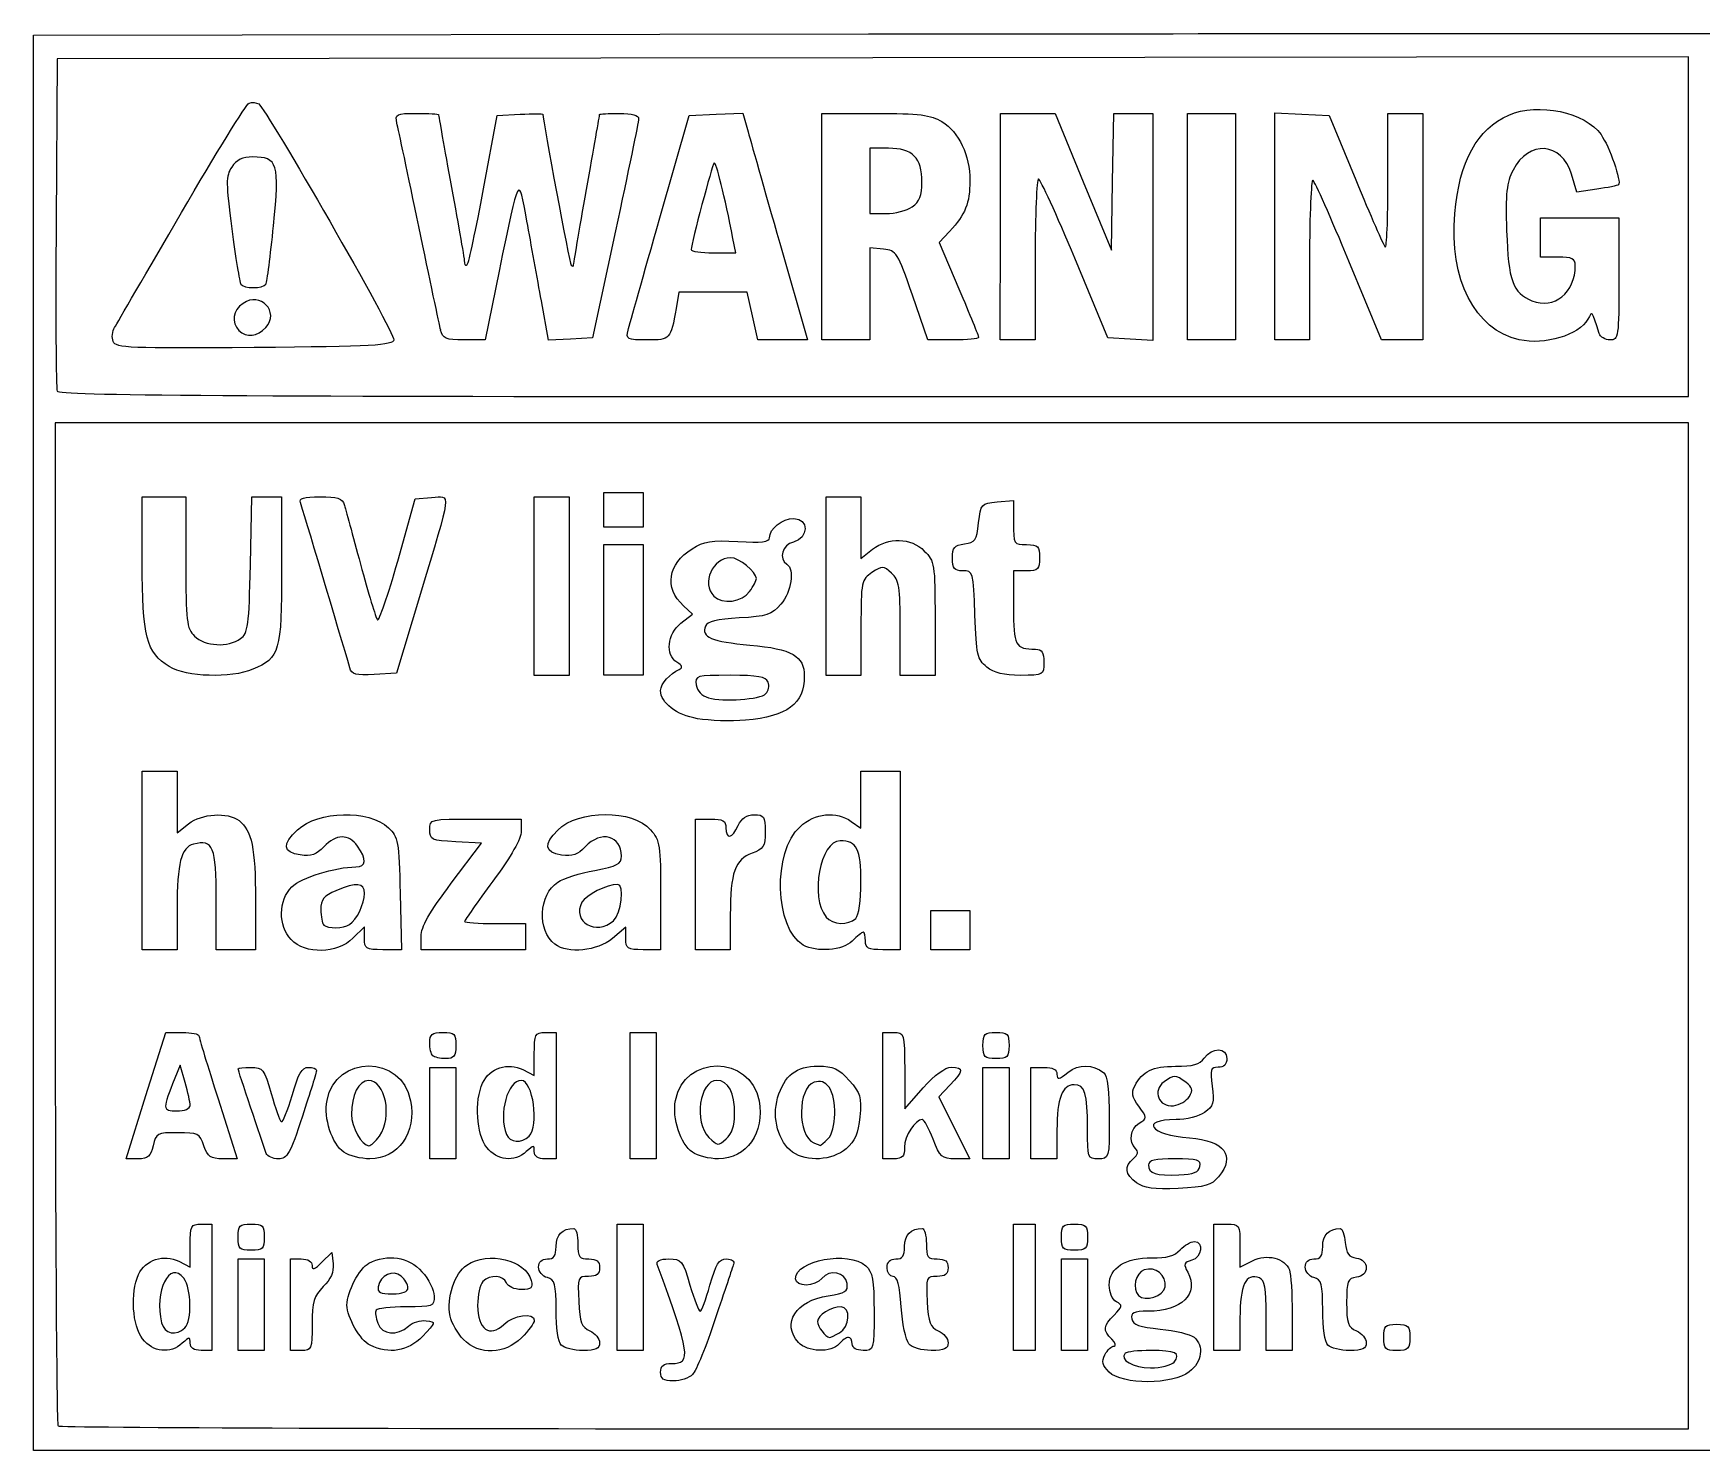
# Model space of a CAD drawing. Extents: x 11.81 to 19.34, y 118.47 to 121.92.
# Drawn here: x 11.813 to 15.882, y 118.467 to 121.923 of the extents above; entities that cross this region are included whole.
import ezdxf

# ---------------------------------------------------------------- set-up
doc = ezdxf.new("R2010")
doc.units = 0
doc.layers.add('Image', color=7, linetype='CONTINUOUS')

msp = doc.modelspace()

# ---------------------------------------------------------------- linework, layer by layer
at = {"layer": 'Image', "color": 7}
for points in [[(17.615572, 121.92126), (19.344285, 121.91846), (19.344285, 120.19253), (19.344285, 118.466599), (15.578825, 118.466599), (11.813367, 118.466599), (11.813367, 120.192529)], [(11.813367, 120.192529), (11.813367, 121.918452), (13.850113, 121.921252)], [(15.849688, 121.451394), (15.849688, 121.865676), (13.860739, 121.862976), (11.871791, 121.860276), (11.868991, 121.461994)], [(12.911362, 121.54383), (12.944752, 121.722293), (13.000432, 121.725493)], [(13.341224, 121.47261), (13.412754, 121.722225), (13.478204, 121.725325), (13.543654, 121.728425), (13.554634, 121.688105)], [(13.735932, 121.451367), (13.735932, 121.727536), (13.866051, 121.727496)], [(14.17143, 121.451367), (14.17143, 121.727536), (14.23826, 121.727536), (14.30509, 121.727536), (14.37369, 121.560927), (14.44229, 121.394317), (14.44519, 121.560927), (14.44809, 121.727536), (14.49562, 121.727536), (14.54315, 121.727536), (14.54315, 121.450812), (14.54315, 121.174088), (14.48836, 121.177288), (14.43357, 121.180488), (14.35292, 121.374212)], [(14.840608, 121.45189), (14.840608, 121.728567), (14.906918, 121.725367), (14.973228, 121.722167), (15.038018, 121.565397)], [(15.116688, 121.561068), (15.116688, 121.727478), (15.159178, 121.727478), (15.201658, 121.727478), (15.201658, 121.451309), (15.201658, 121.17514), (15.151198, 121.175339), (15.100738, 121.175539), (15.021228, 121.367452)], [(13.898919, 121.642567), (13.852769, 121.642567), (13.852769, 121.562897), (13.852769, 121.483227), (13.892899, 121.483227)], [(15.625758, 121.542633), (15.577098, 121.535633), (15.564108, 121.578993)], [(13.232722, 121.440847), (13.176562, 121.180611), (13.123072, 121.177411), (13.069592, 121.174311), (13.052212, 121.270411)], [(13.88618, 121.396283), (13.85278, 121.399583), (13.85278, 121.28738), (13.85278, 121.175177), (13.79436, 121.175177), (13.73594, 121.175177), (13.735932, 121.451367)], [(13.863027, 121.037085), (15.849653, 121.037085), (15.849688, 121.451394)], [(14.047674, 121.439846), (14.022114, 121.412386), (14.070214, 121.299774)], [(14.25631, 121.371682), (14.25631, 121.175177), (14.21382, 121.175177), (14.17134, 121.175177), (14.17143, 121.451367)], [(14.925498, 121.372272), (14.925498, 121.175141), (14.883018, 121.175141), (14.840538, 121.175141), (14.840608, 121.45189)], [(15.531022, 121.377061), (15.488542, 121.377061), (15.488542, 121.424861), (15.488542, 121.472661), (15.584142, 121.472661), (15.679742, 121.472661), (15.679742, 121.3239)], [(13.633424, 121.411443), (13.701234, 121.175106), (13.640604, 121.175106), (13.579974, 121.175106), (13.566904, 121.233526), (13.553834, 121.291946), (13.470804, 121.291946), (13.387774, 121.291946), (13.380774, 121.252116)], [(13.471714, 121.387602), (13.526144, 121.387602), (13.519444, 121.422157)], [(12.949032, 121.342614), (12.914862, 121.175319), (12.863522, 121.175319)], [(14.056284, 121.175178), (13.994254, 121.175178), (13.95691, 121.28408)], [(12.806542, 121.199219), (12.806592, 121.199097)], [(15.849684, 119.746543), (15.849684, 120.973371), (13.85808, 120.973371), (11.866475, 120.973371), (11.866475, 119.753625)], [(12.078917, 120.633123), (12.078917, 120.792793), (12.132027, 120.792793), (12.185137, 120.792793), (12.185137, 120.633465)], [(12.342562, 120.627265), (12.345962, 120.792783), (12.382392, 120.792783), (12.418822, 120.792783), (12.418822, 120.614574)], [(12.70182, 120.63591), (12.74446, 120.787431), (12.78444, 120.790831)], [(13.746556, 120.574997), (13.746556, 120.792746), (13.789036, 120.792746), (13.831526, 120.792746), (13.831526, 120.717626), (13.831526, 120.642506), (13.859516, 120.664516)], [(14.163456, 120.780114), (14.203286, 120.783414), (14.203286, 120.729664)], [(14.235156, 120.612174), (14.203286, 120.612174), (14.203286, 120.523024)], [(12.75484, 120.548483), (12.69876, 120.3626), (12.64464, 120.3594)], [(13.831528, 120.473766), (13.831528, 120.357171), (13.789048, 120.357171), (13.746568, 120.357171), (13.746556, 120.574997)], [(13.392366, 120.484215), (13.420656, 120.506475), (13.398506, 120.527115)], [(14.012098, 120.495776), (14.012098, 120.357209), (13.969618, 120.357209), (13.927128, 120.357209), (13.927128, 120.472367)], [(12.078915, 119.905876), (12.078915, 120.123625), (12.121395, 120.123625), (12.163875, 120.123625), (12.163875, 120.048505), (12.163875, 119.973375), (12.191865, 119.995385)], [(13.807968, 120.000871), (13.831568, 119.984341), (13.831568, 120.053991), (13.831568, 120.123641), (13.879368, 120.123641), (13.927168, 120.123641), (13.927168, 119.905892), (13.927168, 119.688143), (13.884678, 119.688143)], [(12.891495, 120.00682), (13.003025, 120.00682), (13.002939, 119.97761)], [(13.427895, 119.847451), (13.427895, 120.006779), (13.465065, 120.006779)], [(12.832586, 119.85048), (12.906466, 119.94836), (12.843216, 119.95156)], [(12.163882, 119.788404), (12.163882, 119.688187), (12.121392, 119.688187), (12.078912, 119.688187), (12.078915, 119.905876)], [(12.355072, 119.809648), (12.355072, 119.688187), (12.307272, 119.688187), (12.259472, 119.688187), (12.259472, 119.809811)], [(12.70775, 119.824969), (12.71095, 119.688179), (12.6658, 119.688197)], [(13.342904, 119.820286), (13.342904, 119.688104), (13.300414, 119.688104)], [(13.512865, 119.772381), (13.512865, 119.688101), (13.470375, 119.688101), (13.427895, 119.688101), (13.427895, 119.847451)], [(12.62066, 119.716227), (12.62066, 119.744237), (12.59265, 119.716227)], [(12.939309, 119.751876), (13.013659, 119.751876), (13.013659, 119.720006), (13.013659, 119.688136), (12.886197, 119.688136), (12.758734, 119.688136), (12.758716, 119.720361)], [(13.257934, 119.715604), (13.257934, 119.743104), (13.225254, 119.715604)], [(13.865179, 118.519697), (15.849701, 118.519697), (15.849684, 119.746543)], [(12.441932, 119.712827), (12.44191, 119.712711)], [(12.087981, 119.332258), (12.136601, 119.486276), (12.176801, 119.486276)], [(13.06146, 119.486267), (13.08801, 119.486267), (13.08801, 119.332249), (13.08801, 119.178232), (13.06146, 119.178232)], [(13.884629, 119.332237), (13.884629, 119.48629), (13.911179, 119.48629)], [(12.183529, 119.364128), (12.171419, 119.406618), (12.158339, 119.374748)], [(13.00723, 119.395667), (13.03491, 119.381307), (13.03491, 119.433787)], [(14.245773, 119.289757), (14.245773, 119.401288), (14.277643, 119.401288)], [(13.938139, 119.39335), (13.938547, 119.30041), (13.983287, 119.35095)], [(12.068911, 119.178207), (12.039351, 119.178207), (12.087981, 119.332258)], [(12.263941, 119.324259), (12.310521, 119.178207), (12.275421, 119.178207)], [(13.911117, 119.17827), (13.884567, 119.17827), (13.884629, 119.332237)], [(14.048417, 119.35803), (14.021097, 119.32951), (14.059177, 119.25388), (14.097257, 119.17826), (14.061387, 119.17826)], [(14.309513, 119.247907), (14.309513, 119.178167), (14.277643, 119.178167), (14.245773, 119.178167), (14.245773, 119.289757)], [(12.222339, 119.018959), (12.248889, 119.018959), (12.248889, 118.864941), (12.248889, 118.710924), (12.222339, 118.710924)], [(14.691898, 118.864927), (14.691898, 119.018945), (14.723768, 119.018945)], [(12.168109, 118.928339), (12.195789, 118.913999), (12.195789, 118.966479)], [(14.755638, 118.966645), (14.755638, 118.914345), (14.786318, 118.929645)], [(12.440062, 118.822442), (12.440062, 118.933972), (12.466612, 118.933972)], [(12.517062, 118.926032), (12.540962, 118.949932), (12.544262, 118.921812)], [(14.755668, 118.789262), (14.755668, 118.710892), (14.723798, 118.710892), (14.691928, 118.710892), (14.691898, 118.864927)], [(12.466662, 118.710952), (12.440112, 118.710952), (12.440062, 118.822442)], [(14.883138, 118.800312), (14.883138, 118.710892), (14.851268, 118.710892), (14.819398, 118.710892), (14.819398, 118.796202)]]:
    msp.add_lwpolyline(points, dxfattribs=at)
for points in [[(14.62817, 121.451367), (14.62817, 121.727536), (14.68659, 121.727536), (14.74501, 121.727536), (14.74501, 121.451367), (14.74501, 121.175198), (14.68659, 121.175198), (14.62817, 121.175198)], [(13.956629, 121.499757)], [(12.380373, 121.311223)], [(12.380252, 121.205464)], [(13.263684, 121.199006)], [(12.007967, 121.171226)], [(15.436738, 121.175643)], [(13.034889, 120.574997), (13.034889, 120.792746), (13.077379, 120.792746), (13.119859, 120.792746), (13.119859, 120.574997), (13.119859, 120.357248), (13.077379, 120.357248), (13.034889, 120.357248)], [(13.204833, 120.760916), (13.204833, 120.8034), (13.252633, 120.8034), (13.300433, 120.8034), (13.300433, 120.76092), (13.300433, 120.71843), (13.252633, 120.71843), (13.204833, 120.71843)], [(13.204839, 120.516577), (13.204839, 120.675905), (13.252639, 120.675905), (13.300439, 120.675905), (13.300439, 120.516577), (13.300439, 120.357249), (13.252639, 120.357249), (13.204839, 120.357249)], [(13.560071, 120.561475)], [(12.144669, 120.378796)], [(14.138076, 120.377529)], [(12.58503, 120.37534)], [(13.599852, 120.312605)], [(13.433129, 120.251482)], [(14.001477, 119.735915), (14.001477, 119.783715), (14.049277, 119.783715), (14.097077, 119.783715), (14.097077, 119.735915), (14.097077, 119.688115), (14.049277, 119.688115), (14.001477, 119.688115)], [(12.58455, 119.749471)], [(13.227909, 119.758811)], [(13.81879, 119.764586)], [(13.085182, 119.701384)], [(13.690851, 119.699593)], [(13.268561, 119.332238), (13.268561, 119.48629), (13.300431, 119.48629), (13.332301, 119.48629), (13.332301, 119.332273), (13.332301, 119.178256), (13.300431, 119.178256), (13.268561, 119.178256)], [(14.128939, 119.454446)], [(12.779955, 119.289768), (12.779955, 119.401298), (12.811825, 119.401298), (12.843695, 119.401298), (12.843695, 119.289768), (12.843695, 119.178239), (12.811825, 119.178239), (12.779955, 119.178239)], [(12.787021, 119.429676)], [(14.128932, 119.289757), (14.128932, 119.401288), (14.160802, 119.401288), (14.192662, 119.401288), (14.192662, 119.289757), (14.192662, 119.178228), (14.1608, 119.178228), (14.12893, 119.178228)], [(14.63243, 119.330228)], [(12.195659, 119.308358)], [(13.523487, 119.286858)], [(12.657201, 119.233709)], [(12.91884, 119.206222)], [(13.022134, 119.233413)], [(13.751086, 119.22682)], [(12.381344, 119.191522)], [(12.570694, 119.194224)], [(13.420445, 119.194193)], [(13.664738, 119.19424)], [(14.65806, 119.159679)], [(14.503338, 119.119759)], [(13.2367, 118.86493), (13.2367, 119.018948), (13.26857, 119.018948), (13.30044, 119.018948), (13.30044, 118.86493), (13.30044, 118.710913), (13.26857, 118.710913), (13.2367, 118.710913)], [(14.203291, 118.864927), (14.203291, 119.018945), (14.229841, 119.018945), (14.256391, 119.018945), (14.256391, 118.864927), (14.256391, 118.71091), (14.229841, 118.71091), (14.203291, 118.71091)], [(12.312595, 118.987079)], [(14.320132, 118.987079)], [(12.312599, 118.822442), (12.312599, 118.933972), (12.344469, 118.933972), (12.376339, 118.933972), (12.376339, 118.822442), (12.376339, 118.710912), (12.344469, 118.710912), (12.312599, 118.710912)], [(14.320132, 118.822447), (14.320132, 118.933977), (14.352002, 118.933977), (14.383872, 118.933977), (14.383872, 118.822447), (14.383872, 118.710918), (14.352002, 118.710918), (14.320132, 118.710918)], [(12.726859, 118.863625)], [(14.572918, 118.865852)], [(12.182992, 118.766147)], [(13.779094, 118.753768)], [(12.079729, 118.738904)], [(12.634558, 118.723596)], [(12.862355, 118.737578)], [(13.10077, 118.723653)], [(13.679176, 118.730366)], [(13.948297, 118.727008)], [(14.970161, 118.723666)], [(15.106152, 118.742776)], [(14.594908, 118.682672)], [(13.342898, 118.657806)], [(14.436745, 118.658049)]]:
    msp.add_lwpolyline(points, close=True, dxfattribs=at)
for points in [[(13.850113, 121.921252), (14.970324, 121.922752), (16.664781, 121.922752), (17.615572, 121.92126)], [(12.174531, 121.485519), (12.258541, 121.629908), (12.332777, 121.750157), (12.339507, 121.75274)], [(12.339507, 121.75274), (12.346307, 121.75534), (12.356747, 121.75434), (12.362867, 121.75054)], [(12.362867, 121.75054), (12.382477, 121.73823), (12.695474, 121.191831), (12.692398, 121.175286)], [(12.700092, 121.703636), (12.694892, 121.725976), (12.698092, 121.727536), (12.747892, 121.727536)], [(12.747892, 121.727536), (12.777222, 121.727536), (12.801202, 121.726136), (12.801202, 121.724536)], [(12.801202, 121.724536), (12.801202, 121.722836), (12.815532, 121.642976), (12.833072, 121.547024)], [(13.000432, 121.725493), (13.031052, 121.727293), (13.056112, 121.727293), (13.056112, 121.725493)], [(13.056112, 121.725493), (13.056152, 121.707383), (13.120822, 121.361925), (13.124942, 121.357805)], [(13.162302, 121.541703), (13.179822, 121.641023), (13.194152, 121.72347), (13.194162, 121.724931)], [(13.194162, 121.724931), (13.194166, 121.726431), (13.215672, 121.727631), (13.241972, 121.727631)], [(13.241972, 121.727631), (13.273372, 121.727631), (13.289612, 121.723131), (13.289322, 121.714361)], [(13.866051, 121.727496), (13.974615, 121.727464), (14.001587, 121.724096), (14.028884, 121.707506)], [(15.279443, 121.483229), (15.290363, 121.60972), (15.334843, 121.690863), (15.411194, 121.723529)], [(15.411194, 121.723529), (15.483844, 121.754609), (15.597294, 121.730529), (15.636188, 121.675869)], [(12.753282, 121.451367), (12.727062, 121.57697), (12.703132, 121.690492), (12.700092, 121.703636)], [(13.289322, 121.714361), (13.289076, 121.707061), (13.263612, 121.583977), (13.232722, 121.440847)], [(13.554634, 121.688105), (13.560734, 121.665925), (13.596134, 121.541429), (13.633424, 121.411443)], [(14.028884, 121.707506), (14.070724, 121.681996), (14.097074, 121.626236), (14.097074, 121.563248)], [(13.980229, 121.560007), (13.980229, 121.619357), (13.957369, 121.642567), (13.898919, 121.642567)], [(15.564108, 121.578993), (15.540508, 121.657773), (15.459973, 121.663653), (15.421561, 121.589393)], [(15.636188, 121.675869), (15.656478, 121.647319), (15.686688, 121.560602), (15.678778, 121.553563)], [(12.348721, 121.621313), (12.323181, 121.621313), (12.308521, 121.614413), (12.296951, 121.596683)], [(12.398951, 121.453747), (12.414061, 121.606025), (12.409481, 121.621313), (12.348721, 121.621313)], [(13.473604, 121.606838), (13.468604, 121.601838), (13.417894, 121.410875), (13.417484, 121.395602)], [(13.519444, 121.422157), (13.499644, 121.524149), (13.478014, 121.611246), (13.473604, 121.606838)], [(12.296951, 121.596683), (12.282501, 121.574633), (12.282541, 121.558833), (12.297353, 121.445914)], [(13.017092, 121.46464), (12.996312, 121.579527), (12.998092, 121.582706), (12.949032, 121.342614)], [(13.956629, 121.499767), (13.974519, 121.512307), (13.980229, 121.526887), (13.980229, 121.560007)], [(14.097074, 121.563248), (14.097074, 121.508598), (14.086054, 121.481068), (14.047674, 121.439846)], [(14.26431, 121.568062), (14.25991, 121.568131), (14.25631, 121.479752), (14.25631, 121.371682)], [(14.35292, 121.374212), (14.30857, 121.480761), (14.26869, 121.567992), (14.26431, 121.568062)], [(14.933598, 121.564385), (14.929198, 121.567185), (14.925498, 121.480695), (14.925498, 121.372272)], [(15.021228, 121.367452), (14.977498, 121.473004), (14.938068, 121.561624), (14.933598, 121.564385)], [(15.038018, 121.565397), (15.073648, 121.479177), (15.105948, 121.405483), (15.109788, 121.401643)], [(15.109788, 121.401643), (15.113588, 121.397843), (15.116688, 121.469543), (15.116688, 121.561068)], [(15.421561, 121.589393), (15.405791, 121.558923), (15.403041, 121.532513), (15.406051, 121.440801)], [(12.833072, 121.547024), (12.850602, 121.451074), (12.864942, 121.36801), (12.864942, 121.362432)], [(12.871442, 121.358832), (12.875042, 121.362432), (12.893002, 121.445672), (12.911362, 121.54383)], [(13.130442, 121.356705), (13.130446, 121.359105), (13.144782, 121.442385), (13.162302, 121.541703)], [(15.678778, 121.553563), (15.676378, 121.551463), (15.652518, 121.546563), (15.625758, 121.542633)], [(12.011523, 121.205814), (12.017123, 121.215214), (12.090523, 121.341131), (12.174531, 121.485519)], [(13.892899, 121.483227), (13.914969, 121.483227), (13.943649, 121.490727), (13.956629, 121.499757)], [(15.436739, 121.175637), (15.328513, 121.199917), (15.265608, 121.32293), (15.279443, 121.483229)], [(11.868991, 121.461994), (11.867491, 121.242938), (11.868511, 121.057719), (11.871291, 121.050395)], [(12.297353, 121.445914), (12.306453, 121.376544), (12.316283, 121.315926), (12.319183, 121.311218)], [(12.380371, 121.311222), (12.383271, 121.315922), (12.391641, 121.380072), (12.398951, 121.453747)], [(12.806592, 121.199097), (12.803492, 121.212237), (12.779502, 121.325763), (12.753282, 121.451367)], [(13.052212, 121.270411), (13.042612, 121.323271), (13.026852, 121.41067), (13.017092, 121.46464)], [(13.263624, 121.199097), (13.267024, 121.212237), (13.301894, 121.335323), (13.341224, 121.47261)], [(15.406051, 121.440801), (15.410051, 121.32007), (15.420881, 121.290068), (15.467691, 121.270681)], [(13.417484, 121.395602), (13.417368, 121.391202), (13.441764, 121.387602), (13.471714, 121.387602)], [(13.95691, 121.28408), (13.9209, 121.389093), (13.91839, 121.393073), (13.88618, 121.396283)], [(12.864942, 121.362432), (12.864942, 121.356832), (12.867842, 121.355232), (12.871442, 121.358832)], [(13.124942, 121.357805), (13.127942, 121.354805), (13.130442, 121.354205), (13.130442, 121.356705)], [(15.467691, 121.270681), (15.521401, 121.248441), (15.573502, 121.290701), (15.573502, 121.356511)], [(15.573502, 121.356511), (15.573502, 121.373411), (15.565902, 121.377061), (15.531022, 121.377061)], [(15.679742, 121.3239), (15.679742, 121.181509), (15.678852, 121.175193), (15.658162, 121.175193)], [(12.319183, 121.311218), (12.326083, 121.300108), (12.373503, 121.300108), (12.380373, 121.311223)], [(12.380252, 121.205524), (12.414692, 121.243574), (12.367212, 121.294034), (12.324862, 121.264374)], [(14.070214, 121.299774), (14.096674, 121.237844), (14.118314, 121.18447), (14.118314, 121.181178)], [(12.324862, 121.264374), (12.299532, 121.246634), (12.295142, 121.218144), (12.314722, 121.198564)], [(13.380774, 121.252116), (13.367134, 121.175176), (13.367084, 121.175106), (13.310204, 121.175106)], [(15.631612, 121.191133), (15.613832, 121.248033), (15.615522, 121.245913), (15.604142, 121.225653)], [(12.007923, 121.171144), (12.004223, 121.180744), (12.005823, 121.196354), (12.011523, 121.205814)], [(12.314722, 121.198564), (12.333202, 121.180084), (12.359782, 121.182914), (12.380252, 121.205464)], [(12.863522, 121.175319), (12.819032, 121.175319), (12.811432, 121.178519), (12.806542, 121.199219)], [(13.310204, 121.175106), (13.260934, 121.175106), (13.257994, 121.176606), (13.263684, 121.199006)], [(15.604142, 121.225653), (15.582182, 121.186533), (15.498975, 121.161673), (15.436738, 121.175643)], [(15.658162, 121.175193), (15.646292, 121.175193), (15.634342, 121.182393), (15.631612, 121.191133)], [(12.352057, 121.156546), (12.04702, 121.154046), (12.014035, 121.155346), (12.007967, 121.171226)], [(12.692398, 121.175286), (12.689898, 121.161596), (12.642058, 121.158956), (12.352057, 121.156546)], [(14.118314, 121.181178), (14.118314, 121.177878), (14.090394, 121.175178), (14.056284, 121.175178)], [(11.871291, 121.050395), (11.875391, 121.039795), (12.280523, 121.037085), (13.863027, 121.037085)], [(12.46448, 120.778554), (12.46038, 120.789244), (12.47228, 120.792744), (12.51257, 120.792744)], [(12.51257, 120.792744), (12.55443, 120.792744), (12.56726, 120.788644), (12.57144, 120.774154)], [(12.78444, 120.790831), (12.83254, 120.794931), (12.83483, 120.813681), (12.75484, 120.548483)], [(12.585045, 120.375312), (12.561715, 120.456542), (12.468818, 120.767251), (12.46448, 120.778554)], [(12.57144, 120.774154), (12.57434, 120.763934), (12.59227, 120.698204), (12.61119, 120.628103)], [(14.118316, 120.729014), (14.123516, 120.775474), (14.124716, 120.776904), (14.163456, 120.780114)], [(13.60837, 120.692719), (13.60837, 120.714759), (13.63978, 120.739679), (13.66755, 120.739679)], [(13.66755, 120.739679), (13.70494, 120.739679), (13.7043, 120.691629), (13.666809, 120.682209)], [(14.083796, 120.677854), (14.109886, 120.680854), (14.113576, 120.686354), (14.118316, 120.729014)], [(14.203286, 120.729664), (14.203286, 120.677014), (14.20394, 120.675914), (14.235156, 120.675914)], [(13.398506, 120.527115), (13.351536, 120.570875), (13.360306, 120.628638), (13.419566, 120.665979)], [(13.419566, 120.665979), (13.448636, 120.684289), (13.467006, 120.687169), (13.53136, 120.683519)], [(13.53136, 120.683519), (13.58909, 120.680219), (13.60837, 120.682541), (13.60837, 120.692719)], [(13.666809, 120.682209), (13.639789, 120.675409), (13.629709, 120.641229), (13.650869, 120.628149)], [(13.859516, 120.664516), (13.898366, 120.695076), (13.953166, 120.693316), (13.986028, 120.660416)], [(14.054586, 120.643334), (14.054586, 120.669434), (14.059286, 120.675044), (14.083796, 120.677854)], [(14.235156, 120.675914), (14.263476, 120.675914), (14.267026, 120.672314), (14.267026, 120.644044)], [(12.144667, 120.378812), (12.088937, 120.412792), (12.078917, 120.451542), (12.078917, 120.633123)], [(12.185137, 120.633465), (12.185137, 120.488299), (12.187037, 120.472248), (12.206387, 120.452893)], [(12.318542, 120.446693), (12.337142, 120.460283), (12.339492, 120.477913), (12.342562, 120.627265)], [(12.61119, 120.628103), (12.63012, 120.558003), (12.64866, 120.496983), (12.65239, 120.492514)], [(12.65239, 120.492514), (12.65609, 120.488114), (12.67837, 120.552574), (12.70182, 120.63591)], [(13.513631, 120.644085), (13.469941, 120.644085), (13.442181, 120.580945), (13.472511, 120.550615)], [(13.576601, 120.593345), (13.576601, 120.609555), (13.533741, 120.644085), (13.513631, 120.644085)], [(13.650869, 120.628149), (13.670259, 120.616169), (13.661909, 120.560779), (13.636219, 120.530909)], [(13.906158, 120.60654), (13.886518, 120.62432), (13.883478, 120.6244), (13.858358, 120.60794)], [(13.986028, 120.660416), (14.011048, 120.635396), (14.012098, 120.628736), (14.012098, 120.495776)], [(14.080146, 120.612174), (14.058956, 120.612174), (14.054586, 120.617474), (14.054586, 120.643334)], [(14.267026, 120.644044), (14.267026, 120.615724), (14.263426, 120.612174), (14.235156, 120.612174)], [(12.418822, 120.614574), (12.418822, 120.416076), (12.414022, 120.399363), (12.348732, 120.372096)], [(13.560071, 120.561475), (13.569171, 120.574455), (13.576601, 120.588795), (13.576601, 120.593345)], [(13.858358, 120.60794), (13.832368, 120.59091), (13.831528, 120.58673), (13.831528, 120.473766)], [(13.927128, 120.472367), (13.927128, 120.573573), (13.924628, 120.589866), (13.906158, 120.60654)], [(14.109356, 120.505001), (14.105756, 120.610113), (14.105156, 120.612174), (14.080146, 120.612174)], [(13.472511, 120.550615), (13.493631, 120.529495), (13.541861, 120.535465), (13.560071, 120.561475)], [(13.636219, 120.530909), (13.613859, 120.504919), (13.602129, 120.501019), (13.534501, 120.497209)], [(14.138086, 120.377538), (14.115266, 120.395998), (14.112686, 120.407458), (14.109356, 120.505001)], [(14.203286, 120.523024), (14.203286, 120.429414), (14.207686, 120.420979), (14.257266, 120.420979)], [(13.382666, 120.389055), (13.353856, 120.407295), (13.359026, 120.457985), (13.392366, 120.484215)], [(13.452151, 120.477479), (13.441721, 120.450319), (13.466791, 120.439609), (13.560798, 120.431039)], [(13.534501, 120.497209), (13.480551, 120.494209), (13.456321, 120.488409), (13.452151, 120.477479)], [(12.206387, 120.452893), (12.231397, 120.427883), (12.288447, 120.424733), (12.318542, 120.446693)], [(13.560798, 120.431039), (13.664023, 120.421639), (13.693365, 120.404779), (13.693365, 120.354939)], [(14.257266, 120.420979), (14.272826, 120.420979), (14.277636, 120.413379), (14.277636, 120.389109)], [(12.348732, 120.372096), (12.294492, 120.349436), (12.187047, 120.352956), (12.144669, 120.378796)], [(13.387866, 120.371655), (13.397666, 120.375755), (13.396266, 120.380455), (13.382666, 120.389055)], [(14.220396, 120.357239), (14.179886, 120.357239), (14.155816, 120.363239), (14.138076, 120.377529)], [(14.277636, 120.389109), (14.277636, 120.357639), (14.276896, 120.357239), (14.220396, 120.357239)], [(12.64464, 120.3594), (12.6, 120.3568), (12.58956, 120.35957), (12.58503, 120.37534)], [(13.342916, 120.320535), (13.342916, 120.335835), (13.366576, 120.362735), (13.387866, 120.371655)], [(13.512441, 120.357295), (13.429741, 120.357295), (13.426531, 120.356405), (13.429781, 120.333835)], [(13.604881, 120.340645), (13.599781, 120.353865), (13.580771, 120.357295), (13.512441, 120.357295)], [(13.693365, 120.354939), (13.693365, 120.287569), (13.652395, 120.256979), (13.549969, 120.247882)], [(13.599881, 120.312595), (13.606181, 120.318895), (13.608381, 120.331495), (13.604881, 120.340645)], [(13.433206, 120.251455), (13.380936, 120.260555), (13.342916, 120.289615), (13.342916, 120.320535)], [(13.429781, 120.333835), (13.431781, 120.319635), (13.443661, 120.307245), (13.459731, 120.302475)], [(13.459731, 120.302475), (13.495381, 120.291865), (13.585644, 120.298375), (13.599852, 120.312605)], [(13.549969, 120.247882), (13.514919, 120.244782), (13.462339, 120.246382), (13.433129, 120.251482)], [(12.191865, 119.995385), (12.223675, 120.020405), (12.286725, 120.024265), (12.314822, 120.002985)], [(12.457345, 119.980545), (12.507975, 120.027475), (12.631582, 120.030235), (12.6792, 119.985545)], [(13.092102, 119.980004), (13.142102, 120.030004), (13.275878, 120.030404), (13.318654, 119.980658)], [(13.532175, 119.990829), (13.540475, 120.008939), (13.552785, 120.017379), (13.571055, 120.017379)], [(13.571055, 120.017379), (13.595115, 120.017379), (13.597835, 120.013079), (13.597835, 119.975929)], [(13.682986, 119.988191), (13.719746, 120.021661), (13.770876, 120.026851), (13.807968, 120.000871)], [(12.314822, 120.002985), (12.345912, 119.979365), (12.355072, 119.935375), (12.355072, 119.809648)], [(12.464045, 119.919155), (12.421875, 119.925355), (12.419675, 119.945605), (12.457345, 119.980545)], [(12.604185, 119.940695), (12.582755, 119.971295), (12.551295, 119.970695), (12.521955, 119.939195)], [(12.6792, 119.985545), (12.70295, 119.963235), (12.70472, 119.953265), (12.70775, 119.824969)], [(12.779966, 119.98077), (12.779966, 120.00677), (12.780191, 120.00682), (12.891495, 120.00682)], [(12.843216, 119.95156), (12.784016, 119.95446), (12.779966, 119.95636), (12.779966, 119.98077)], [(13.002939, 119.97761), (13.002882, 119.95839), (12.979269, 119.91657), (12.933899, 119.855326)], [(13.101302, 119.919104), (13.059942, 119.925204), (13.056992, 119.944844), (13.092102, 119.980004)], [(13.247352, 119.916244), (13.247352, 119.966754), (13.197052, 119.979824), (13.159212, 119.939144)], [(13.318654, 119.980658), (13.341094, 119.954568), (13.342904, 119.942608), (13.342904, 119.820286)], [(13.465065, 120.006779), (13.495155, 120.006779), (13.502245, 120.002679), (13.502245, 119.985529)], [(13.502245, 119.985529), (13.502245, 119.956189), (13.517635, 119.958919), (13.532175, 119.990829)], [(13.597835, 119.975929), (13.597835, 119.939409), (13.594035, 119.933159), (13.565905, 119.923349)], [(13.690786, 119.699595), (13.620706, 119.740415), (13.615626, 119.926913), (13.682986, 119.988191)], [(12.204042, 119.945583), (12.173522, 119.937583), (12.163882, 119.899843), (12.163882, 119.788404)], [(12.259472, 119.809811), (12.259472, 119.93953), (12.251872, 119.958096), (12.204042, 119.945583)], [(12.521955, 119.939195), (12.503845, 119.919715), (12.490775, 119.915195), (12.464045, 119.919155)], [(12.599985, 119.889945), (12.624965, 119.889945), (12.626535, 119.908775), (12.604185, 119.940695)], [(13.159212, 119.939144), (13.141102, 119.919664), (13.128032, 119.915144), (13.101302, 119.919104)], [(13.78106, 119.953664), (13.73205, 119.953664), (13.7065, 119.816035), (13.74655, 119.767786)], [(13.83153, 119.852755), (13.83153, 119.933845), (13.82163, 119.953664), (13.78106, 119.953664)], [(12.44371, 119.841375), (12.4666, 119.864265), (12.549225, 119.889945), (12.599985, 119.889945)], [(13.182392, 119.881604), (13.237742, 119.891894), (13.247352, 119.897024), (13.247352, 119.916244)], [(13.565905, 119.923349), (13.524305, 119.908849), (13.512865, 119.876289), (13.512865, 119.772381)], [(12.62063, 119.825521), (12.62063, 119.851541), (12.60203, 119.853291), (12.55125, 119.832121)], [(12.758716, 119.720361), (12.758716, 119.743791), (12.778906, 119.779341), (12.832586, 119.85048)], [(12.933899, 119.855326), (12.895969, 119.804136), (12.864949, 119.759926), (12.864949, 119.757076)], [(13.085192, 119.701401), (13.041242, 119.734771), (13.045372, 119.822338), (13.092392, 119.853124)], [(13.092392, 119.853124), (13.106162, 119.862124), (13.146652, 119.874964), (13.182392, 119.881604)], [(13.81878, 119.764595), (13.82638, 119.772195), (13.83153, 119.808265), (13.83153, 119.852755)], [(12.44191, 119.712711), (12.4099, 119.746791), (12.41073, 119.808471), (12.44371, 119.841375)], [(12.55125, 119.832121), (12.52128, 119.819601), (12.51442, 119.811021), (12.51442, 119.786091)], [(12.58452, 119.749371), (12.60186, 119.760941), (12.62063, 119.800531), (12.62063, 119.825521)], [(13.238289, 119.847451), (13.212489, 119.847451), (13.160559, 119.821471), (13.151129, 119.803851)], [(13.227899, 119.758811), (13.247479, 119.776531), (13.255789, 119.847451), (13.238289, 119.847451)], [(12.51442, 119.786091), (12.51442, 119.769241), (12.51762, 119.752261), (12.52152, 119.748371)], [(13.151129, 119.803851), (13.125649, 119.756231), (13.185949, 119.720861), (13.227909, 119.758811)], [(13.74655, 119.767786), (13.76244, 119.748646), (13.80113, 119.746936), (13.81879, 119.764586)], [(11.866475, 119.753625), (11.866475, 119.082765), (11.869675, 118.530691), (11.873575, 118.526797)], [(12.52152, 119.748371), (12.53092, 119.738971), (12.56987, 119.739671), (12.58455, 119.749471)], [(12.864949, 119.757076), (12.864949, 119.754276), (12.898409, 119.751876), (12.939309, 119.751876)], [(13.836898, 119.730643), (13.833998, 119.730643), (13.822028, 119.721043), (13.810348, 119.709393)], [(13.842198, 119.709393), (13.842198, 119.721073), (13.839798, 119.730643), (13.836898, 119.730643)], [(12.59265, 119.716227), (12.55448, 119.678057), (12.476243, 119.676287), (12.441932, 119.712827)], [(12.6658, 119.688197), (12.62411, 119.688215), (12.62066, 119.690297), (12.62066, 119.716227)], [(13.225254, 119.715604), (13.188924, 119.685034), (13.116408, 119.677664), (13.085182, 119.701384)], [(13.300414, 119.688104), (13.261784, 119.688104), (13.257934, 119.690604), (13.257934, 119.715604)], [(13.810348, 119.709393), (13.787118, 119.686163), (13.722958, 119.680923), (13.690851, 119.699593)], [(13.884678, 119.688143), (13.849268, 119.688143), (13.842198, 119.691743), (13.842198, 119.709393)], [(12.176801, 119.486276), (12.198911, 119.486276), (12.217081, 119.482676), (12.217181, 119.478276)], [(12.779941, 119.461526), (12.779941, 119.481986), (12.785541, 119.486316), (12.811811, 119.486316)], [(12.811811, 119.486316), (12.840141, 119.486316), (12.843681, 119.482716), (12.843681, 119.454446)], [(13.03491, 119.433787), (13.03491, 119.482687), (13.03681, 119.486267), (13.06146, 119.486267)], [(13.911179, 119.48629), (13.937449, 119.48629), (13.937739, 119.485312), (13.938139, 119.39335)], [(14.128939, 119.454446), (14.128939, 119.482766), (14.132539, 119.486316), (14.160809, 119.486316)], [(14.160809, 119.486316), (14.189129, 119.486316), (14.192669, 119.482716), (14.192669, 119.454446)], [(12.217181, 119.478276), (12.217281, 119.473876), (12.238321, 119.404586), (12.263941, 119.324259)], [(12.787041, 119.429656), (12.783141, 119.433556), (12.779941, 119.447896), (12.779941, 119.461526)], [(12.843681, 119.454446), (12.843681, 119.428146), (12.839381, 119.422576), (12.818891, 119.422576)], [(14.160809, 119.422576), (14.132479, 119.422576), (14.128939, 119.426176), (14.128939, 119.454446)], [(14.192669, 119.454446), (14.192669, 119.426126), (14.189069, 119.422576), (14.160809, 119.422576)], [(14.668429, 119.423799), (14.687459, 119.450969), (14.723739, 119.450159), (14.723739, 119.422599)], [(12.312584, 119.397981), (12.312584, 119.399881), (12.326674, 119.401281), (12.343904, 119.401281)], [(12.343904, 119.401281), (12.373124, 119.401281), (12.376424, 119.396981), (12.393184, 119.337261)], [(12.444374, 119.333031), (12.459474, 119.385751), (12.468454, 119.401281), (12.483854, 119.401281)], [(12.483854, 119.401281), (12.494814, 119.401281), (12.503784, 119.397881), (12.503784, 119.393881)], [(12.529451, 119.320641), (12.550551, 119.433069), (12.712048, 119.432576), (12.733164, 119.320031)], [(12.818891, 119.422576), (12.805261, 119.422576), (12.790921, 119.425776), (12.787021, 119.429676)], [(12.90891, 119.363087), (12.92535, 119.399177), (12.97119, 119.414367), (13.00723, 119.395667)], [(13.379204, 119.32061), (13.400294, 119.433037), (13.561799, 119.432544), (13.582915, 119.32)], [(13.628337, 119.32656), (13.644867, 119.38173), (13.673397, 119.40418), (13.727027, 119.40418)], [(13.727027, 119.40418), (13.764087, 119.40418), (13.776977, 119.39818), (13.802807, 119.36935)], [(13.983287, 119.35095), (14.011807, 119.38317), (14.036687, 119.40146), (14.051917, 119.40141)], [(14.051917, 119.40141), (14.082687, 119.401298), (14.082027, 119.39301), (14.048417, 119.35803)], [(14.277643, 119.401288), (14.299543, 119.401288), (14.309513, 119.395988), (14.309513, 119.384578)], [(14.336193, 119.388878), (14.362863, 119.409858), (14.396063, 119.409468), (14.423693, 119.387778)], [(14.499029, 119.355789), (14.518759, 119.392649), (14.541869, 119.403779), (14.598689, 119.403779)], [(14.598689, 119.403779), (14.641229, 119.403779), (14.657719, 119.408479), (14.668429, 119.423799)], [(14.702699, 119.401349), (14.683969, 119.401349), (14.682359, 119.396249), (14.688009, 119.355019)], [(14.723739, 119.422599), (14.723739, 119.408509), (14.716639, 119.401349), (14.702699, 119.401349)], [(12.158339, 119.374748), (12.127499, 119.299618), (12.127779, 119.295078), (12.163139, 119.295078)], [(12.195689, 119.308358), (12.195657, 119.315658), (12.190189, 119.340748), (12.183529, 119.364128)], [(12.381354, 119.191518), (12.370994, 119.219458), (12.312584, 119.394825), (12.312584, 119.397981)], [(12.503784, 119.393881), (12.503784, 119.389781), (12.488424, 119.339611), (12.469664, 119.282351)], [(12.630621, 119.369439), (12.607241, 119.369439), (12.588771, 119.332669), (12.588771, 119.286139)], [(12.657201, 119.233718), (12.689701, 119.280118), (12.672201, 119.369439), (12.630621, 119.369439)], [(12.91881, 119.206218), (12.89384, 119.237958), (12.88873, 119.318849), (12.90891, 119.363087)], [(13.003404, 119.369417), (12.969724, 119.369417), (12.947394, 119.288537), (12.966974, 119.237513)], [(13.022134, 119.233458), (13.047224, 119.258548), (13.031934, 119.369417), (13.003404, 119.369417)], [(13.480367, 119.369417), (13.437807, 119.369417), (13.423357, 119.267732), (13.460627, 119.230468)], [(13.523487, 119.286787), (13.523487, 119.339027), (13.507627, 119.369417), (13.480367, 119.369417)], [(13.717377, 119.364972), (13.676487, 119.351992), (13.675887, 119.233663), (13.716636, 119.21736)], [(13.753697, 119.352752), (13.744097, 119.365892), (13.732547, 119.369772), (13.717377, 119.364972)], [(13.802807, 119.36935), (13.830657, 119.33818), (13.833387, 119.32888), (13.828777, 119.28089)], [(14.309513, 119.384578), (14.309513, 119.370518), (14.313813, 119.371208), (14.336193, 119.388878)], [(14.423693, 119.387778), (14.432593, 119.380778), (14.436973, 119.344848), (14.436973, 119.277781)], [(14.57049, 119.365978), (14.54129, 119.344628), (14.55757, 119.303428), (14.59351, 119.307748)], [(14.6235, 119.364778), (14.5982, 119.383568), (14.59463, 119.383658), (14.57049, 119.365978)], [(14.6324, 119.330258), (14.6417, 119.345598), (14.64, 119.352558), (14.6235, 119.364778)], [(12.393184, 119.337261), (12.403084, 119.302051), (12.414224, 119.271341), (12.417984, 119.269011)], [(12.417984, 119.269011), (12.421684, 119.266711), (12.433624, 119.295501), (12.444374, 119.333031)], [(12.570691, 119.194218), (12.541221, 119.214858), (12.521141, 119.276398), (12.529451, 119.320641)], [(12.733164, 119.320031), (12.747824, 119.241891), (12.703354, 119.178264), (12.634094, 119.178264)], [(13.420444, 119.194187), (13.390974, 119.214827), (13.370904, 119.276357), (13.379204, 119.32061)], [(13.582915, 119.32), (13.597565, 119.24186), (13.553105, 119.178233), (13.483845, 119.178233)], [(13.664747, 119.194187), (13.630447, 119.218207), (13.613907, 119.278377), (13.628337, 119.32656)], [(13.751097, 119.226777), (13.771667, 119.247347), (13.773297, 119.325957), (13.753697, 119.352752)], [(14.351243, 119.358739), (14.321913, 119.358739), (14.309513, 119.325829), (14.309513, 119.247907)], [(14.383873, 119.251651), (14.383873, 119.338621), (14.377773, 119.358739), (14.351243, 119.358739)], [(14.509159, 119.306349), (14.492659, 119.328659), (14.490399, 119.339669), (14.499029, 119.355789)], [(14.59351, 119.307748), (14.60848, 119.309548), (14.626, 119.319668), (14.63243, 119.330228)], [(14.688009, 119.355019), (14.693509, 119.314629), (14.691209, 119.306469), (14.669509, 119.291289)], [(12.163139, 119.295078), (12.182149, 119.295078), (12.195699, 119.300578), (12.195659, 119.308358)], [(12.469664, 119.282351), (12.439514, 119.190361), (12.432674, 119.178242), (12.410904, 119.178242)], [(12.588771, 119.286139), (12.588771, 119.256399), (12.614641, 119.210109), (12.631251, 119.210109)], [(13.503107, 119.226868), (13.516587, 119.239058), (13.523487, 119.259388), (13.523487, 119.286858)], [(13.828777, 119.28089), (13.824777, 119.23967), (13.817037, 119.2216), (13.795107, 119.20274)], [(14.510259, 119.265049), (14.529999, 119.277379), (14.529989, 119.278249), (14.509159, 119.306349)], [(14.669509, 119.291289), (14.655839, 119.281689), (14.624499, 119.273879), (14.599849, 119.273879)], [(12.165291, 119.241947), (12.115241, 119.241947), (12.112101, 119.240247), (12.105471, 119.210077)], [(12.229221, 119.210077), (12.218891, 119.239727), (12.214431, 119.241947), (12.165291, 119.241947)], [(12.966974, 119.237513), (12.974674, 119.217633), (13.004134, 119.215463), (13.022134, 119.233413)], [(13.980917, 119.27386), (13.963567, 119.27386), (13.937667, 119.2336), (13.937667, 119.20664)], [(14.007267, 119.22606), (13.997227, 119.25235), (13.985367, 119.27386), (13.980917, 119.27386)], [(14.410423, 119.178171), (14.384653, 119.178171), (14.383873, 119.180371), (14.383873, 119.251651)], [(14.436973, 119.277781), (14.436973, 119.178611), (14.436857, 119.178171), (14.410423, 119.178171)], [(14.501159, 119.203319), (14.483709, 119.220769), (14.488209, 119.251279), (14.510259, 119.265049)], [(14.599849, 119.273879), (14.509439, 119.273879), (14.536469, 119.236629), (14.632389, 119.229029)], [(12.105471, 119.210077), (12.099771, 119.183977), (12.093121, 119.178207), (12.068911, 119.178207)], [(12.275421, 119.178207), (12.245971, 119.178207), (12.238531, 119.183407), (12.229221, 119.210077)], [(12.631251, 119.210109), (12.636451, 119.210109), (12.648111, 119.220729), (12.657201, 119.233709)], [(13.01549, 119.195812), (12.98621, 119.169312), (12.94433, 119.173832), (12.91884, 119.206222)], [(13.03491, 119.195812), (13.03491, 119.212162), (13.03361, 119.212162), (13.01549, 119.195812)], [(13.460627, 119.230468), (13.481687, 119.209408), (13.483697, 119.209228), (13.503107, 119.226868)], [(13.795107, 119.20274), (13.761667, 119.17398), (13.699417, 119.16989), (13.664738, 119.19424)], [(13.716636, 119.21736), (13.724336, 119.21436), (13.731446, 119.21136), (13.732496, 119.21096)], [(13.732496, 119.21096), (13.733596, 119.210481), (13.741896, 119.21766), (13.751086, 119.22682)], [(13.937667, 119.20664), (13.937667, 119.18345), (13.932767, 119.17827), (13.911117, 119.17827)], [(14.061387, 119.17826), (14.028667, 119.17826), (14.023917, 119.18246), (14.007267, 119.22606)], [(14.495859, 119.178649), (14.507219, 119.188049), (14.508849, 119.195639), (14.501159, 119.203319)], [(14.632389, 119.229029), (14.718769, 119.222129), (14.74569, 119.186499), (14.703649, 119.134579)], [(12.410904, 119.178242), (12.397364, 119.178242), (12.384064, 119.184242), (12.381344, 119.191522)], [(12.634094, 119.178264), (12.611764, 119.178264), (12.583224, 119.185464), (12.570694, 119.194224)], [(13.06146, 119.178232), (13.04383, 119.178232), (13.03491, 119.184132), (13.03491, 119.195812)], [(13.483845, 119.178233), (13.461515, 119.178233), (13.432975, 119.185433), (13.420445, 119.194193)], [(14.503359, 119.119759), (14.475429, 119.139899), (14.472909, 119.159619), (14.495859, 119.178649)], [(14.59708, 119.178269), (14.5485, 119.178269), (14.53257, 119.174569), (14.53257, 119.163219)], [(14.53257, 119.163219), (14.53257, 119.142559), (14.55085, 119.136599), (14.60683, 119.139029)], [(14.65806, 119.159679), (14.66106, 119.175729), (14.65286, 119.178269), (14.59708, 119.178269)], [(14.60683, 119.139029), (14.64282, 119.140629), (14.6554, 119.145729), (14.65806, 119.159679)], [(14.605399, 119.106149), (14.545859, 119.103349), (14.521539, 119.106629), (14.503338, 119.119759)], [(14.703649, 119.134579), (14.686509, 119.113419), (14.672059, 119.109229), (14.605399, 119.106149)], [(12.195789, 118.966479), (12.195789, 119.015379), (12.197689, 119.018959), (12.222339, 119.018959)], [(12.312595, 118.987079), (12.312595, 119.015399), (12.316195, 119.018949), (12.344465, 119.018949)], [(12.344465, 119.018949), (12.372785, 119.018949), (12.376335, 119.015349), (12.376335, 118.987079)], [(13.08799, 118.964703), (13.08799, 118.992833), (13.10339, 119.008323), (13.13135, 119.008323)], [(13.13135, 119.008323), (13.13665, 119.008323), (13.14115, 118.991583), (13.14115, 118.971153)], [(13.937767, 118.964718), (13.937767, 118.992848), (13.953167, 119.008338), (13.981127, 119.008338)], [(13.981127, 119.008338), (13.986427, 119.008338), (13.990927, 118.991598), (13.990927, 118.971158)], [(14.320132, 118.987079), (14.320132, 119.015399), (14.323732, 119.018949), (14.352002, 119.018949)], [(14.352002, 119.018949), (14.380322, 119.018949), (14.383872, 119.015349), (14.383872, 118.987079)], [(14.723768, 119.018945), (14.754868, 119.018945), (14.755638, 119.017745), (14.755638, 118.966645)], [(14.957441, 118.964696), (14.957441, 118.992576), (14.972841, 119.008316), (15.000121, 119.008316)], [(15.000121, 119.008316), (15.005121, 119.008316), (15.010701, 118.992786), (15.012521, 118.973796)], [(12.344465, 118.955209), (12.316145, 118.955209), (12.312595, 118.958809), (12.312595, 118.987079)], [(12.376335, 118.987079), (12.376335, 118.958759), (12.372735, 118.955209), (12.344465, 118.955209)], [(12.870529, 118.919198), (12.922919, 118.953528), (13.014069, 118.931608), (13.027162, 118.881548)], [(13.06674, 118.933973), (13.08308, 118.933973), (13.08799, 118.941073), (13.08799, 118.964703)], [(13.14115, 118.971153), (13.14115, 118.938583), (13.14445, 118.933973), (13.1677, 118.933973)], [(13.672194, 118.885951), (13.672194, 118.930901), (13.80169, 118.954671), (13.842986, 118.917291)], [(13.916517, 118.933988), (13.932867, 118.933988), (13.937767, 118.941088), (13.937767, 118.964718)], [(13.990927, 118.971158), (13.990927, 118.938588), (13.994227, 118.933988), (14.017477, 118.933988)], [(14.352002, 118.955209), (14.323682, 118.955209), (14.320132, 118.958809), (14.320132, 118.987079)], [(14.383872, 118.987079), (14.383872, 118.958759), (14.380272, 118.955209), (14.352002, 118.955209)], [(14.5412, 118.936532), (14.57725, 118.935965), (14.5962, 118.941332), (14.60997, 118.956102)], [(14.60997, 118.956102), (14.62042, 118.967292), (14.63596, 118.976452), (14.64449, 118.976452)], [(14.64449, 118.976452), (14.66855, 118.976452), (14.66296, 118.937212), (14.63799, 118.930672)], [(14.936191, 118.933966), (14.952531, 118.933966), (14.957441, 118.941066), (14.957441, 118.964696)], [(15.012521, 118.973796), (15.015021, 118.947336), (15.021421, 118.938486), (15.039741, 118.935886)], [(12.069789, 118.895759), (12.086229, 118.931849), (12.132069, 118.947039), (12.168109, 118.928339)], [(12.180412, 118.886805), (12.146142, 118.932955), (12.106982, 118.854665), (12.126152, 118.778317)], [(12.466612, 118.933972), (12.483132, 118.933972), (12.493162, 118.927872), (12.493162, 118.918032)], [(12.493162, 118.918032), (12.493162, 118.906232), (12.499362, 118.908332), (12.517062, 118.926032)], [(12.544262, 118.921812), (12.546362, 118.902812), (12.538762, 118.884872), (12.520362, 118.866532)], [(12.578149, 118.821732), (12.578149, 118.853972), (12.608079, 118.910942), (12.631649, 118.923556)], [(12.631649, 118.923556), (12.676379, 118.947496), (12.728679, 118.939186), (12.761019, 118.903006)], [(12.829569, 118.794793), (12.820769, 118.838953), (12.840729, 118.899673), (12.870529, 118.919198)], [(13.04549, 118.913963), (13.04549, 118.926893), (13.05309, 118.933973), (13.06674, 118.933973)], [(13.06674, 118.888403), (13.05499, 118.891503), (13.04549, 118.902883), (13.04549, 118.913963)], [(13.19425, 118.912723), (13.19425, 118.897033), (13.18715, 118.891473), (13.16717, 118.891473)], [(13.1677, 118.933973), (13.18718, 118.933973), (13.19425, 118.928273), (13.19425, 118.912723)], [(13.334878, 118.920697), (13.331678, 118.929497), (13.341078, 118.933977), (13.362888, 118.933977)], [(13.369808, 118.67905), (13.418328, 118.67905), (13.415108, 118.70135), (13.334878, 118.920697)], [(13.362888, 118.933977), (13.393898, 118.933977), (13.396808, 118.930377), (13.414478, 118.870267)], [(13.463368, 118.870247), (13.477848, 118.922317), (13.485178, 118.933977), (13.503418, 118.933977)], [(13.520868, 118.920697), (13.518168, 118.913397), (13.498128, 118.853567), (13.476298, 118.787744)], [(13.503418, 118.933977), (13.516808, 118.933977), (13.523798, 118.928677), (13.520868, 118.920697)], [(13.842986, 118.917291), (13.860176, 118.901731), (13.863386, 118.884041), (13.863386, 118.804876)], [(13.895267, 118.912738), (13.895267, 118.926898), (13.902367, 118.933988), (13.916517, 118.933988)], [(13.909767, 118.891488), (13.901767, 118.891488), (13.895267, 118.901088), (13.895267, 118.912738)], [(14.044027, 118.912738), (14.044027, 118.897048), (14.036927, 118.891488), (14.016947, 118.891488)], [(14.017477, 118.933988), (14.036957, 118.933988), (14.044027, 118.928288), (14.044027, 118.912738)], [(14.436949, 118.870512), (14.436949, 118.912592), (14.476339, 118.937532), (14.5412, 118.936532)], [(14.572918, 118.865852), (14.577018, 118.894402), (14.550358, 118.916422), (14.522458, 118.907572)], [(14.63799, 118.930672), (14.61899, 118.925672), (14.61765, 118.921772), (14.62829, 118.901892)], [(14.786318, 118.929645), (14.821478, 118.947195), (14.865208, 118.936345), (14.876338, 118.907345)], [(14.914941, 118.913966), (14.914941, 118.926896), (14.922541, 118.933966), (14.936191, 118.933966)], [(14.936191, 118.888406), (14.924441, 118.891506), (14.914941, 118.902886), (14.914941, 118.913966)], [(15.039741, 118.935886), (15.054741, 118.933786), (15.063641, 118.925136), (15.063641, 118.912726)], [(15.063641, 118.912726), (15.063641, 118.900316), (15.054741, 118.891696), (15.039741, 118.889566)], [(12.079689, 118.738892), (12.054719, 118.770632), (12.049609, 118.851522), (12.069789, 118.895759)], [(12.183012, 118.766152), (12.200662, 118.783802), (12.199012, 118.861812), (12.180412, 118.886805)], [(12.710029, 118.892215), (12.690299, 118.908585), (12.659899, 118.894415), (12.654379, 118.866445)], [(12.726849, 118.863625), (12.726849, 118.871625), (12.719249, 118.884545), (12.710029, 118.892215)], [(12.761019, 118.903006), (12.777279, 118.884806), (12.790589, 118.858036), (12.790589, 118.843526)], [(12.909542, 118.878758), (12.902542, 118.871758), (12.896792, 118.845628), (12.896792, 118.820708)], [(12.967312, 118.875558), (12.960012, 118.894678), (12.927282, 118.896478), (12.909542, 118.878758)], [(13.003162, 118.859618), (12.986532, 118.859618), (12.970732, 118.866618), (12.967312, 118.875558)], [(13.027162, 118.881548), (13.031962, 118.863248), (13.027991, 118.859618), (13.003162, 118.859618)], [(13.08799, 118.809623), (13.08799, 118.873913), (13.08539, 118.883523), (13.06674, 118.888403)], [(13.16717, 118.891473), (13.1409, 118.891473), (13.14019, 118.889573), (13.14327, 118.830393)], [(13.736354, 118.886692), (13.718764, 118.865502), (13.672194, 118.864942), (13.672194, 118.885951)], [(13.797574, 118.874192), (13.793574, 118.901912), (13.755454, 118.909712), (13.736354, 118.886692)], [(13.751664, 118.844212), (13.793894, 118.850512), (13.800344, 118.854752), (13.797574, 118.874192)], [(13.929577, 118.817288), (13.925777, 118.870328), (13.920177, 118.891488), (13.909767, 118.891488)], [(14.016947, 118.891488), (13.990677, 118.891488), (13.989957, 118.889588), (13.993047, 118.830408)], [(14.522458, 118.907572), (14.501048, 118.900772), (14.492078, 118.861152), (14.508278, 118.844962)], [(14.62829, 118.901892), (14.65678, 118.848652), (14.61393, 118.806502), (14.53131, 118.806502)], [(14.803328, 118.887682), (14.769938, 118.900492), (14.755668, 118.871022), (14.755668, 118.789262)], [(14.819398, 118.796202), (14.819398, 118.862552), (14.815798, 118.882882), (14.803328, 118.887682)], [(14.876338, 118.907345), (14.880038, 118.897645), (14.883138, 118.849495), (14.883138, 118.800312)], [(14.957441, 118.809626), (14.957441, 118.873916), (14.954841, 118.883526), (14.936191, 118.888406)], [(15.039741, 118.889566), (15.018261, 118.886566), (15.015841, 118.880266), (15.015841, 118.827746)], [(12.520362, 118.866532), (12.497232, 118.843402), (12.493212, 118.829872), (12.493212, 118.775162)], [(12.654379, 118.866445), (12.651679, 118.852875), (12.659379, 118.848995), (12.688899, 118.848995)], [(12.688899, 118.848995), (12.714059, 118.848995), (12.726859, 118.853895), (12.726859, 118.863625)], [(12.790589, 118.843526), (12.790589, 118.818146), (12.787989, 118.817136), (12.722179, 118.817136)], [(13.414478, 118.870267), (13.424768, 118.835217), (13.436008, 118.806547), (13.439428, 118.806537)], [(13.439428, 118.806537), (13.442928, 118.806528), (13.453628, 118.835207), (13.463368, 118.870247)], [(13.679154, 118.730338), (13.637144, 118.776768), (13.672454, 118.832345), (13.751664, 118.844212)], [(14.454319, 118.829692), (14.444419, 118.835192), (14.436949, 118.852782), (14.436949, 118.870512)], [(14.508278, 118.844962), (14.524368, 118.828872), (14.569728, 118.843562), (14.572918, 118.865852)], [(12.634469, 118.723622), (12.610319, 118.735282), (12.578149, 118.791342), (12.578149, 118.821732)], [(12.649069, 118.809136), (12.646469, 118.804736), (12.648459, 118.790416), (12.653469, 118.777266)], [(12.722179, 118.817136), (12.684549, 118.817136), (12.651649, 118.813536), (12.649069, 118.809136)], [(12.862369, 118.737613), (12.847679, 118.752303), (12.832919, 118.778033), (12.829569, 118.794793)], [(12.896792, 118.820708), (12.896792, 118.762498), (12.926612, 118.740758), (12.960282, 118.774418)], [(12.960282, 118.774418), (12.982882, 118.797018), (13.034872, 118.804018), (13.034872, 118.784458)], [(13.10074, 118.723653), (13.09324, 118.731153), (13.08799, 118.766833), (13.08799, 118.809623)], [(13.14327, 118.830393), (13.14597, 118.778873), (13.15017, 118.767673), (13.17035, 118.758833)], [(13.783014, 118.817128), (13.758134, 118.817128), (13.725284, 118.796968), (13.725284, 118.781698)], [(13.779114, 118.753768), (13.804304, 118.767248), (13.807384, 118.817128), (13.783014, 118.817128)], [(13.863386, 118.804876), (13.863386, 118.711746), (13.863154, 118.710926), (13.836836, 118.710926)], [(13.948237, 118.726998), (13.940837, 118.735798), (13.932497, 118.776478), (13.929577, 118.817288)], [(13.993047, 118.830408), (13.995747, 118.778888), (13.999947, 118.767688), (14.020127, 118.758848)], [(14.443019, 118.738212), (14.420929, 118.760302), (14.421929, 118.770232), (14.449019, 118.797302)], [(14.449019, 118.797302), (14.469389, 118.817672), (14.469939, 118.820972), (14.454319, 118.829692)], [(14.53131, 118.806502), (14.49631, 118.806502), (14.48919, 118.803102), (14.4921, 118.787912)], [(14.970191, 118.723656), (14.962691, 118.731156), (14.957441, 118.766836), (14.957441, 118.809626)], [(15.015841, 118.827746), (15.015841, 118.777356), (15.019141, 118.767886), (15.039741, 118.758846)], [(12.126152, 118.778317), (12.132952, 118.751347), (12.161962, 118.745127), (12.182992, 118.766147)], [(12.493212, 118.775162), (12.493212, 118.713752), (12.492012, 118.710952), (12.466662, 118.710952)], [(12.653469, 118.777266), (12.664159, 118.748996), (12.700629, 118.745506), (12.727859, 118.770166)], [(12.727859, 118.770166), (12.738069, 118.779366), (12.757559, 118.785326), (12.771179, 118.783346)], [(12.771179, 118.783346), (12.795749, 118.779746), (12.795689, 118.779446), (12.762279, 118.745306)], [(13.034872, 118.784458), (13.034872, 118.778158), (13.020902, 118.759048), (13.003822, 118.741978)], [(13.17035, 118.758833), (13.18349, 118.753033), (13.19425, 118.739913), (13.19425, 118.729623)], [(13.476298, 118.787744), (13.454478, 118.721924), (13.429538, 118.66098), (13.420868, 118.652316)], [(13.725284, 118.781698), (13.725284, 118.769418), (13.745404, 118.742768), (13.754664, 118.742768)], [(13.754664, 118.742768), (13.756764, 118.742768), (13.767794, 118.747768), (13.779094, 118.753768)], [(14.020127, 118.758848), (14.033267, 118.753048), (14.044027, 118.739928), (14.044027, 118.729638)], [(14.4921, 118.787912), (14.4949, 118.773462), (14.5103, 118.767922), (14.56149, 118.763022)], [(14.56149, 118.763022), (14.5977, 118.759522), (14.63469, 118.750602), (14.64369, 118.743132)], [(15.039741, 118.758846), (15.052881, 118.753046), (15.063641, 118.739926), (15.063641, 118.729636)], [(15.106152, 118.742776), (15.106152, 118.771106), (15.109752, 118.774646), (15.138022, 118.774646)], [(15.138022, 118.774646), (15.166342, 118.774646), (15.169892, 118.771046), (15.169892, 118.742776)], [(12.176369, 118.728494), (12.147089, 118.701994), (12.105209, 118.706504), (12.079729, 118.738904)], [(12.195789, 118.728494), (12.195789, 118.744844), (12.194489, 118.744844), (12.176369, 118.728494)], [(12.222339, 118.710924), (12.204709, 118.710924), (12.195789, 118.716824), (12.195789, 118.728494)], [(12.762279, 118.745306), (12.726359, 118.708626), (12.681379, 118.700976), (12.634558, 118.723596)], [(13.003822, 118.741978), (12.962442, 118.700598), (12.901269, 118.698718), (12.862355, 118.737578)], [(13.15388, 118.710903), (13.13168, 118.710903), (13.10778, 118.716603), (13.10077, 118.723653)], [(13.19425, 118.729623), (13.19425, 118.715023), (13.18535, 118.710903), (13.15388, 118.710903)], [(13.778436, 118.726866), (13.759996, 118.704646), (13.700546, 118.706736), (13.679176, 118.730366)], [(13.800986, 118.742806), (13.795786, 118.742806), (13.785716, 118.735606), (13.778436, 118.726866)], [(13.810286, 118.726866), (13.810286, 118.735566), (13.806086, 118.742806), (13.800986, 118.742806)], [(13.836836, 118.710926), (13.820316, 118.710926), (13.810286, 118.717026), (13.810286, 118.726866)], [(14.002837, 118.710918), (13.979007, 118.710918), (13.956017, 118.717718), (13.948297, 118.727008)], [(14.044027, 118.729638), (14.044027, 118.714978), (14.035127, 118.710918), (14.002837, 118.710918)], [(14.426479, 118.700522), (14.432579, 118.712072), (14.442669, 118.721522), (14.448719, 118.721522)], [(14.448719, 118.721522), (14.454819, 118.721522), (14.452219, 118.729022), (14.443019, 118.738212)], [(14.537878, 118.710922), (14.507688, 118.710922), (14.479848, 118.707822), (14.476008, 118.703922)], [(14.594908, 118.682672), (14.612608, 118.704012), (14.598608, 118.710922), (14.537878, 118.710922)], [(14.64369, 118.743132), (14.66875, 118.722342), (14.66336, 118.683192), (14.63206, 118.658572)], [(15.023271, 118.710916), (15.001071, 118.710916), (14.977171, 118.716616), (14.970161, 118.723666)], [(15.063641, 118.729636), (15.063641, 118.715036), (15.054741, 118.710916), (15.023271, 118.710916)], [(15.138022, 118.710906), (15.109702, 118.710906), (15.106152, 118.714506), (15.106152, 118.742776)], [(15.169892, 118.742776), (15.169892, 118.714456), (15.166292, 118.710906), (15.138022, 118.710906)], [(13.342918, 118.6578), (13.342918, 118.67345), (13.350018, 118.67905), (13.369808, 118.67905)], [(14.436729, 118.658032), (14.419659, 118.675102), (14.417559, 118.683842), (14.426479, 118.700522)], [(14.476008, 118.703922), (14.460508, 118.688422), (14.495378, 118.668422), (14.537878, 118.668422)], [(14.537878, 118.668422), (14.562738, 118.668422), (14.588398, 118.674822), (14.594908, 118.682672)], [(13.374008, 118.636556), (13.349988, 118.636556), (13.342898, 118.641356), (13.342898, 118.657806)], [(13.420868, 118.652316), (13.412268, 118.643716), (13.391118, 118.636556), (13.374008, 118.636556)], [(14.63206, 118.658572), (14.59203, 118.627082), (14.468039, 118.626752), (14.436745, 118.658049)], [(11.873575, 118.526797), (11.877475, 118.522897), (12.773691, 118.519697), (13.865179, 118.519697)]]:
    msp.add_open_spline(points, degree=3, dxfattribs=at)

doc.saveas('drawing.dxf')
